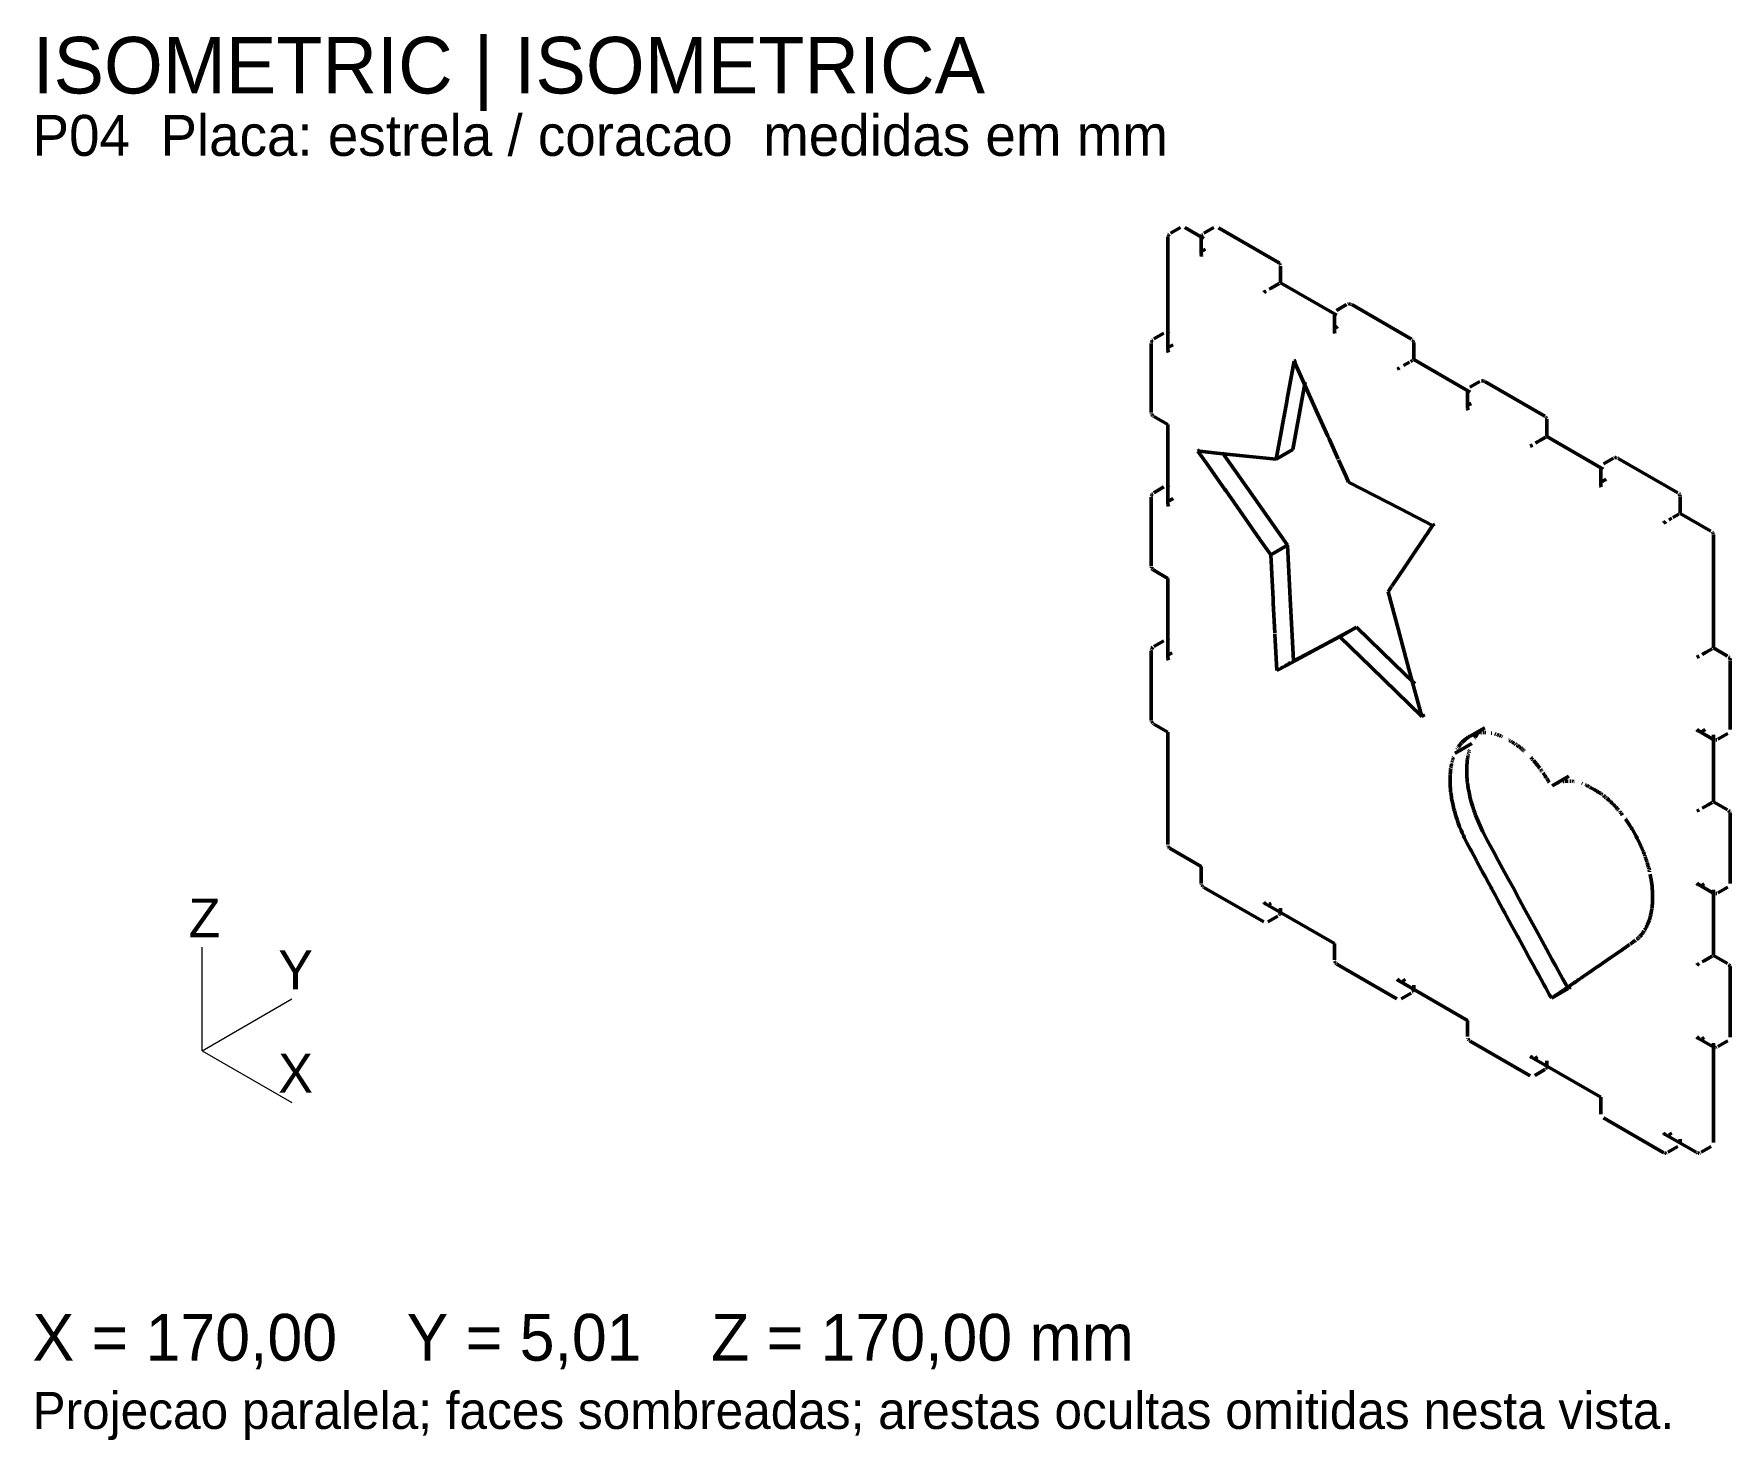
# Model space of a CAD drawing. Header units: millimetres. Extents: x 16 to 376, y 17 to 315.
import ezdxf

# ---------------------------------------------------------------- set-up
doc = ezdxf.new("R2010")
doc.units = ezdxf.units.MM
for name, color, linetype, lineweight in [('TEXT', 7, 'CONTINUOUS', 18), ('THIN', 7, 'CONTINUOUS', 18), ('VISIBLE', 7, 'CONTINUOUS', 50)]:
    doc.layers.add(name, color=color, linetype=linetype, lineweight=lineweight)

msp = doc.modelspace()

# ---------------------------------------------------------------- linework, layer by layer
at = {"layer": 'THIN'}
for q in [(51.77, 121.38), (70.81, 110.39), (70.81, 88.41)]:
    msp.add_line((51.77, 99.4), q, dxfattribs=at)
at = {"layer": 'VISIBLE'}
for p, q in [((257.38, 273.05), (259.51, 274.27)), ((260.41, 274.27), (264.47, 271.93)), ((264.46, 273.05), (266.58, 274.27)), ((267.57, 274.22), (280.3, 266.87)), ((256.84, 272.21), (256.86, 272.35)), ((256.84, 248.34), (256.84, 272.21)), ((256.89, 272.45), (256.93, 272.58)), ((256.93, 272.58), (257, 272.7)), ((257.05, 272.78), (257.14, 272.87)), ((263.91, 272.21), (263.93, 272.35)), ((263.91, 268.55), (263.91, 272.11)), ((263.96, 272.45), (264, 272.58)), ((264, 272.58), (264.07, 272.7)), ((264.12, 272.78), (264.22, 272.87)), ((263.91, 268.75), (263.91, 268.55)), ((263.91, 268.55), (263.94, 268.34)), ((263.94, 268.34), (264, 268.11)), ((264.2, 269.3), (264.84, 269.67)), ((280.3, 266.87), (280.42, 266.79)), ((280.48, 266.72), (280.58, 266.61)), ((280.58, 266.61), (280.64, 266.49)), ((280.69, 266.41), (280.72, 266.28)), ((280.76, 262.53), (280.76, 266.09)), ((277.22, 260.49), (277.38, 260.58)), ((277.38, 260.58), (277.55, 260.68)), ((277.55, 260.68), (277.72, 260.78)), ((278.34, 261.14), (278.77, 261.38)), ((278.77, 261.38), (279.62, 261.87)), ((279.62, 261.87), (280.47, 262.36)), ((280.76, 262.53), (292.7, 255.63)), ((292.2, 252.42), (292.2, 255.88)), ((292.65, 256.67), (294.77, 257.89)), ((295.05, 258.01), (295.17, 258.04)), ((295.27, 258.05), (295.41, 258.05)), ((295.41, 258.05), (295.54, 258.02)), ((295.64, 258), (295.77, 257.94)), ((295.86, 257.89), (308.58, 250.54)), ((292.2, 252.42), (292.2, 252.22)), ((292.2, 252.22), (292.23, 252.01)), ((292.49, 252.97), (292.91, 253.22)), ((253.31, 249.76), (253.32, 249.9)), ((253.31, 234.96), (253.31, 249.66)), ((253.35, 250), (253.4, 250.13)), ((253.4, 250.13), (253.47, 250.24)), ((253.52, 250.33), (253.61, 250.42)), ((253.85, 250.59), (255.97, 251.82)), ((256.88, 251.82), (257.11, 251.69)), ((257.13, 248.89), (257.98, 249.38)), ((292.23, 252.01), (292.29, 251.78)), ((308.74, 250.42), (308.83, 250.33)), ((308.88, 250.24), (308.95, 250.13)), ((308.95, 250.13), (308.99, 250)), ((309.02, 249.9), (309.04, 249.76)), ((309.04, 246.2), (309.04, 249.76)), ((256.84, 248.34), (256.84, 248.14)), ((256.84, 248.14), (256.87, 247.92)), ((256.87, 247.92), (256.93, 247.7)), ((282.17, 237.91), (283.64, 245.85)), ((283.64, 245.85), (284.08, 246.1)), ((283.64, 245.85), (288.34, 235.41)), ((306.84, 244.93), (307.48, 245.3)), ((307.48, 245.3), (308.11, 245.67)), ((308.33, 245.79), (308.75, 246.03)), ((309.04, 246.2), (320.99, 239.3)), ((285.42, 238.34), (285.99, 241.44)), ((305.5, 244.16), (305.66, 244.25)), ((305.66, 244.25), (305.83, 244.35)), ((305.83, 244.35), (306.01, 244.45)), ((320.94, 240.34), (323.06, 241.56)), ((323.33, 241.68), (323.46, 241.71)), ((323.55, 241.72), (323.69, 241.72)), ((323.69, 241.72), (323.83, 241.69)), ((323.92, 241.67), (324.05, 241.61)), ((324.14, 241.56), (336.87, 234.21)), ((282.07, 237.33), (282.17, 237.91)), ((283.34, 227.1), (285.42, 238.34)), ((320.48, 236.09), (320.48, 239.55)), ((253.34, 234.76), (253.37, 234.64)), ((253.42, 234.55), (253.49, 234.43)), ((253.49, 234.43), (253.58, 234.33)), ((253.65, 234.26), (253.76, 234.17)), ((253.85, 234.12), (256.84, 232.39)), ((281.08, 232.01), (282.07, 237.33)), ((288.34, 235.41), (290.78, 229.97)), ((320.48, 236.09), (320.48, 235.89)), ((320.48, 235.89), (320.51, 235.68)), ((320.51, 235.68), (320.57, 235.45)), ((320.77, 236.64), (321.2, 236.89)), ((256.84, 215.68), (256.84, 232.39)), ((279.8, 225.05), (280.86, 230.81)), ((280.86, 230.81), (281.08, 232.01)), ((337.02, 234.09), (337.11, 234)), ((337.16, 233.91), (337.24, 233.8)), ((337.24, 233.8), (337.28, 233.67)), ((337.31, 233.57), (337.32, 233.43)), ((337.32, 229.87), (337.32, 233.33)), ((263.2, 226.79), (263.64, 227.04)), ((279.8, 225.05), (283.34, 227.1)), ((290.78, 229.97), (291.05, 229.38)), ((291.05, 229.38), (293.01, 225.03)), ((333.78, 227.83), (333.95, 227.92)), ((333.95, 227.92), (334.12, 228.02)), ((334.12, 228.02), (334.29, 228.12)), ((334.91, 228.48), (335.34, 228.72)), ((335.34, 228.72), (335.97, 229.09)), ((335.97, 229.09), (336.82, 229.58)), ((336.82, 229.58), (337.03, 229.7)), ((337.32, 229.87), (349.27, 222.97)), ((263.2, 226.79), (265, 224.22)), ((263.2, 226.79), (264.16, 226.69)), ((264.16, 226.69), (267.22, 226.37)), ((265, 224.22), (268.95, 218.6)), ((267.22, 226.37), (273.46, 225.71)), ((268.44, 226.41), (273.85, 218.71)), ((273.46, 225.71), (279.8, 225.05)), ((293.07, 224.91), (294.68, 221.35)), ((349.31, 224.06), (351.43, 225.28)), ((351.61, 225.35), (351.74, 225.38)), ((351.84, 225.39), (351.97, 225.39)), ((351.97, 225.39), (352.11, 225.36)), ((352.21, 225.34), (352.34, 225.28)), ((352.43, 225.23), (365.15, 217.88)), ((294.68, 221.35), (295.21, 220.17)), ((295.21, 220.17), (306.23, 214.5)), ((348.77, 219.56), (348.77, 223.12)), ((348.77, 219.76), (348.77, 219.56)), ((349.06, 220.31), (349.9, 220.8)), ((253.31, 217.1), (253.32, 217.24)), ((253.31, 202.3), (253.31, 217)), ((253.35, 217.34), (253.4, 217.47)), ((253.4, 217.47), (253.47, 217.58)), ((253.52, 217.67), (253.61, 217.76)), ((253.85, 217.93), (255.97, 219.16)), ((256.88, 219.16), (257.11, 219.03)), ((257.13, 216.23), (257.98, 216.72)), ((268.95, 218.6), (269.11, 218.37)), ((269.11, 218.37), (276.37, 208.01)), ((273.85, 218.71), (282.21, 206.79)), ((348.77, 219.56), (348.8, 219.35)), ((348.8, 219.35), (348.86, 219.12)), ((365.31, 217.76), (365.4, 217.67)), ((365.45, 217.58), (365.52, 217.47)), ((365.52, 217.47), (365.56, 217.34)), ((365.59, 217.24), (365.61, 217.1)), ((365.61, 213.54), (365.61, 217)), ((256.84, 215.68), (256.84, 215.48)), ((256.84, 215.48), (256.87, 215.26)), ((256.87, 215.26), (256.93, 215.04)), ((306.23, 214.5), (313.04, 210.99)), ((363.2, 212.15), (363.83, 212.52)), ((364.05, 212.64), (365.32, 213.37)), ((365.61, 213.54), (372.14, 209.77)), ((311.46, 208.62), (311.86, 209.21)), ((311.86, 209.21), (313.04, 210.99)), ((313.04, 210.99), (313.49, 211.24)), ((362.07, 211.5), (362.23, 211.59)), ((362.23, 211.59), (362.4, 211.69)), ((362.4, 211.69), (362.58, 211.79)), ((372.38, 209.59), (372.47, 209.5)), ((372.52, 209.42), (372.59, 209.3)), ((372.59, 209.3), (372.63, 209.17)), ((372.66, 209.07), (372.68, 208.93)), ((372.68, 184.96), (372.68, 208.93)), ((276.37, 208.01), (278.67, 204.75)), ((278.67, 204.75), (282.21, 206.79)), ((282.21, 206.79), (282.81, 195.49)), ((308.89, 204.78), (311.1, 208.08)), ((311.1, 208.08), (311.46, 208.62)), ((253.34, 202.1), (253.37, 201.98)), ((253.42, 201.89), (253.49, 201.77)), ((253.49, 201.77), (253.58, 201.67)), ((278.67, 204.75), (278.96, 199.26)), ((304.4, 198.07), (307.2, 202.25)), ((307.2, 202.25), (308.89, 204.78)), ((253.65, 201.6), (253.76, 201.51)), ((253.85, 201.46), (256.84, 199.73)), ((256.84, 183.02), (256.84, 199.73)), ((278.96, 199.26), (279.16, 195.35)), ((279.16, 195.35), (279.2, 194.57)), ((279.2, 194.57), (279.55, 188.07)), ((282.81, 195.49), (283.51, 182.19)), ((303.58, 196.85), (304.35, 197.99)), ((303.58, 196.85), (305.72, 188.99)), ((279.57, 187.89), (279.98, 180.15)), ((288.32, 184.62), (293.36, 187.32)), ((289.67, 185.49), (296.91, 189.36)), ((293.36, 187.32), (296.91, 189.36)), ((293.36, 187.32), (300.01, 180.85)), ((296.91, 189.36), (304.9, 181.58)), ((305.72, 188.99), (308.03, 180.48)), ((253.31, 184.44), (253.32, 184.58)), ((253.31, 169.64), (253.31, 184.34)), ((253.35, 184.68), (253.4, 184.81)), ((253.4, 184.81), (253.47, 184.92)), ((253.52, 185.01), (253.61, 185.1)), ((253.85, 185.27), (255.97, 186.5)), ((256.88, 186.5), (257.11, 186.37)), ((257.13, 183.57), (257.77, 183.94)), ((283.51, 182.19), (289.67, 185.49)), ((285.08, 182.88), (288.32, 184.62)), ((370.27, 183.57), (371.12, 184.06)), ((371.12, 184.06), (372.39, 184.8)), ((372.68, 184.96), (375.67, 183.23)), ((256.84, 183.02), (256.84, 182.82)), ((256.84, 182.82), (256.87, 182.6)), ((256.87, 182.6), (256.93, 182.38)), ((279.98, 180.15), (282.28, 181.38)), ((279.98, 180.15), (280.42, 180.4)), ((280.86, 180.66), (281.3, 180.91)), ((281.74, 181.17), (282.19, 181.42)), ((282.28, 181.38), (282.72, 181.62)), ((282.41, 181.55), (282.85, 181.81)), ((282.78, 181.65), (285.08, 182.88)), ((300.01, 180.85), (310.77, 170.38)), ((304.9, 181.58), (308.9, 177.69)), ((308.03, 180.48), (310.77, 170.38)), ((369.14, 182.92), (369.3, 183.01)), ((369.3, 183.01), (369.47, 183.11)), ((369.47, 183.11), (369.65, 183.21)), ((375.91, 183.06), (376, 182.97)), ((376.05, 182.88), (376.13, 182.77)), ((376.13, 182.77), (376.17, 182.63)), ((376.2, 182.54), (376.21, 182.4)), ((376.21, 167.6), (376.21, 182.3)), ((308.9, 177.69), (309.28, 177.32)), ((253.34, 169.44), (253.37, 169.32)), ((310.77, 170.38), (311.43, 170.76)), ((253.42, 169.23), (253.49, 169.11)), ((253.49, 169.11), (253.58, 169.01)), ((253.65, 168.94), (253.76, 168.85)), ((253.85, 168.8), (256.84, 167.07)), ((256.84, 143.2), (256.84, 167.07)), ((320.06, 165.59), (320.25, 165.73)), ((320.25, 165.73), (320.47, 165.88)), ((320.49, 165.89), (320.61, 165.98)), ((320.61, 165.98), (320.86, 166.12)), ((320.86, 166.12), (320.98, 166.2)), ((320.98, 166.2), (324.08, 167.99)), ((321.08, 166.24), (321.23, 166.32)), ((321.23, 166.32), (321.36, 166.39)), ((321.36, 166.39), (321.49, 166.44)), ((321.49, 166.44), (321.73, 166.54)), ((321.95, 165.77), (322.01, 165.88)), ((322.06, 165.96), (322.15, 166.1)), ((322.15, 166.1), (322.28, 166.29)), ((322.28, 166.29), (322.42, 166.47)), ((322.42, 166.47), (322.53, 166.61)), ((322.53, 166.61), (322.69, 166.79)), ((322.69, 166.79), (322.81, 166.92)), ((322.81, 166.92), (322.98, 167.09)), ((322.98, 167.09), (323.12, 167.22)), ((323.12, 167.22), (323.3, 167.39)), ((323.3, 167.39), (323.45, 167.51)), ((323.32, 166.94), (323.45, 166.95)), ((323.45, 167.51), (323.6, 167.63)), ((323.6, 167.63), (323.79, 167.78)), ((323.72, 166.97), (323.87, 166.97)), ((323.79, 167.78), (324, 167.92)), ((323.95, 166.97), (324.1, 166.97)), ((324, 167.92), (324.16, 168.02)), ((324.18, 166.97), (324.33, 166.97)), ((325.47, 166.87), (325.6, 166.84)), ((326.29, 166.68), (326.46, 166.64)), ((326.68, 166.57), (326.83, 166.52)), ((326.88, 166.51), (327.08, 166.44)), ((327.28, 166.36), (327.46, 166.29)), ((327.46, 166.29), (327.64, 166.22)), ((327.73, 166.18), (327.9, 166.1)), ((369.14, 167.66), (369.3, 167.5)), ((369.3, 167.5), (369.47, 167.37)), ((369.47, 167.37), (369.65, 167.26)), ((369.65, 167.26), (372.64, 165.54)), ((370.27, 167.24), (370.91, 167.61)), ((372.68, 152.3), (372.68, 166.53)), ((373.64, 165.59), (375.76, 166.81)), ((317.79, 162.57), (321.34, 164.62)), ((317.82, 162.59), (321.37, 164.63)), ((318.2, 163.37), (318.26, 163.48)), ((318.4, 163.72), (318.47, 163.84)), ((318.52, 163.92), (318.59, 164.03)), ((318.65, 164.12), (318.73, 164.24)), ((318.73, 164.24), (318.88, 164.43)), ((318.9, 164.45), (318.98, 164.56)), ((318.98, 164.56), (319.17, 164.77)), ((319.26, 164.88), (319.47, 165.07)), ((319.47, 165.07), (319.57, 165.18)), ((319.58, 165.18), (319.79, 165.37)), ((319.79, 165.37), (319.9, 165.47)), ((319.9, 165.47), (320.02, 165.56)), ((320.57, 162.11), (320.61, 162.26)), ((320.63, 162.38), (320.66, 162.52)), ((320.71, 162.73), (320.74, 162.86)), ((320.74, 162.86), (320.78, 162.99)), ((320.83, 163.18), (320.86, 163.3)), ((329.23, 165.4), (329.33, 165.34)), ((329.39, 165.3), (329.51, 165.23)), ((329.63, 165.15), (329.76, 165.08)), ((329.76, 165.08), (329.88, 165)), ((329.95, 164.96), (330.06, 164.89)), ((330.06, 164.89), (330.27, 164.76)), ((330.27, 164.76), (330.47, 164.64)), ((330.57, 164.57), (330.74, 164.45)), ((330.83, 164.39), (330.99, 164.28)), ((331.08, 164.22), (331.23, 164.12)), ((331.31, 164.06), (331.45, 163.95)), ((331.53, 163.89), (331.68, 163.77)), ((331.75, 163.71), (331.9, 163.59)), ((331.98, 163.52), (332.13, 163.39)), ((332.21, 163.32), (332.38, 163.17)), ((332.46, 163.09), (332.56, 163.01)), ((372.64, 165.54), (372.77, 165.48)), ((372.87, 165.46), (373.01, 165.43)), ((373.01, 165.43), (373.14, 165.43)), ((373.24, 165.43), (373.37, 165.47)), ((316.81, 158.13), (316.83, 158.48)), ((316.83, 158.48), (316.84, 158.67)), ((316.84, 158.67), (316.86, 158.97)), ((316.86, 158.97), (316.88, 159.13)), ((316.88, 159.13), (316.91, 159.36)), ((316.92, 159.48), (316.96, 159.68)), ((316.98, 159.78), (317.01, 159.97)), ((317.03, 160.06), (317.07, 160.24)), ((317.09, 160.33), (317.12, 160.49)), ((317.16, 160.66), (317.2, 160.82)), ((317.2, 160.82), (317.24, 160.96)), ((317.28, 161.11), (317.32, 161.25)), ((317.34, 161.32), (317.38, 161.45)), ((317.38, 161.45), (317.42, 161.58)), ((317.44, 161.65), (317.49, 161.77)), ((320.33, 159.59), (320.35, 159.92)), ((320.33, 159.32), (320.33, 159.59)), ((320.33, 158.97), (320.33, 159.32)), ((320.33, 158.97), (320.33, 158.7)), ((320.33, 158.7), (320.33, 158.34)), ((320.35, 160.18), (320.37, 160.48)), ((320.35, 159.92), (320.35, 160.18)), ((320.37, 160.48), (320.38, 160.71)), ((320.38, 160.71), (320.4, 160.98)), ((320.4, 160.98), (320.42, 161.17)), ((320.42, 161.17), (320.45, 161.38)), ((320.45, 161.38), (320.47, 161.53)), ((320.47, 161.53), (320.5, 161.7)), ((320.5, 161.7), (320.52, 161.83)), ((320.52, 161.83), (320.55, 161.99)), ((333.94, 161.66), (334.03, 161.56)), ((334.05, 161.54), (334.15, 161.43)), ((334.22, 161.35), (334.36, 161.18)), ((334.44, 161.09), (334.53, 160.99)), ((334.53, 160.99), (334.69, 160.8)), ((334.69, 160.8), (334.86, 160.59)), ((334.86, 160.59), (334.95, 160.49)), ((334.95, 160.49), (335.04, 160.37)), ((335.04, 160.37), (335.22, 160.16)), ((335.22, 160.16), (335.38, 159.96)), ((335.38, 159.96), (335.47, 159.85)), ((335.47, 159.85), (335.55, 159.75)), ((335.55, 159.75), (335.7, 159.56)), ((335.7, 159.56), (335.82, 159.39)), ((335.95, 159.22), (336.06, 159.07)), ((336.06, 159.07), (336.18, 158.9)), ((336.25, 158.81), (336.33, 158.69)), ((316.78, 156.92), (316.79, 157.33)), ((316.78, 156.92), (316.78, 156.71)), ((316.78, 156.71), (316.78, 156.3)), ((316.78, 156.3), (316.79, 156.09)), ((316.79, 157.54), (316.8, 157.93)), ((316.79, 157.33), (316.79, 157.54)), ((316.79, 156.09), (316.8, 155.69)), ((316.8, 157.93), (316.81, 158.08)), ((316.8, 155.69), (316.8, 155.49)), ((316.8, 155.49), (316.82, 155.13)), ((316.82, 155.13), (316.84, 154.8)), ((320.33, 158.34), (320.33, 158.08)), ((320.33, 158.08), (320.34, 157.73)), ((320.34, 157.73), (320.35, 157.49)), ((320.35, 157.49), (320.36, 157.17)), ((320.36, 157.17), (320.38, 156.89)), ((320.38, 156.89), (320.39, 156.68)), ((320.39, 156.68), (320.42, 156.45)), ((320.42, 156.45), (320.44, 156.27)), ((320.44, 156.27), (320.52, 155.76)), ((320.52, 155.76), (320.63, 155.09)), ((320.63, 155.09), (320.72, 154.59)), ((336.51, 158.43), (336.64, 158.24)), ((336.64, 158.24), (336.77, 158.04)), ((336.77, 158.04), (336.84, 157.93)), ((336.84, 157.93), (336.91, 157.82)), ((336.91, 157.82), (337.04, 157.62)), ((337.04, 157.62), (337.18, 157.41)), ((337.18, 157.41), (337.25, 157.3)), ((337.28, 157.25), (337.37, 157.09)), ((337.37, 157.09), (337.44, 156.98)), ((337.44, 156.98), (337.56, 156.78)), ((337.56, 156.78), (337.63, 156.68)), ((337.69, 156.57), (337.8, 156.38)), ((338.43, 155.67), (341.97, 157.71)), ((338.67, 155.81), (341.76, 157.6)), ((338.67, 155.81), (338.78, 155.88)), ((338.86, 155.92), (338.97, 155.98)), ((339.04, 156.01), (339.18, 156.08)), ((339.33, 156.14), (339.48, 156.21)), ((339.56, 156.24), (339.7, 156.3)), ((339.7, 156.3), (339.83, 156.35)), ((340.64, 156.55), (340.77, 156.58)), ((340.86, 156.59), (341, 156.61)), ((341.17, 156.63), (341.34, 156.64)), ((341.44, 156.65), (341.63, 156.66)), ((341.63, 156.66), (341.82, 156.66)), ((342.22, 156.66), (342.4, 156.66)), ((342.59, 156.65), (342.77, 156.63)), ((342.77, 156.63), (342.92, 156.61)), ((343.01, 156.6), (343.14, 156.58)), ((344.73, 156.2), (344.85, 156.17)), ((345.46, 155.92), (345.58, 155.86)), ((345.64, 155.83), (345.78, 155.76)), ((345.86, 155.72), (346.03, 155.62)), ((346.11, 155.58), (346.31, 155.46)), ((346.42, 155.41), (346.65, 155.27)), ((346.65, 155.27), (346.78, 155.2)), ((346.78, 155.2), (346.92, 155.12)), ((346.92, 155.12), (347.2, 154.96)), ((347.2, 154.96), (347.37, 154.86)), ((316.84, 154.8), (316.85, 154.63)), ((316.85, 154.63), (316.88, 154.37)), ((316.88, 154.37), (316.89, 154.23)), ((316.89, 154.23), (316.96, 153.82)), ((316.96, 153.82), (317.05, 153.26)), ((317.05, 153.26), (317.08, 153.04)), ((317.08, 153.04), (317.16, 152.64)), ((317.16, 152.64), (317.31, 151.88)), ((317.31, 151.88), (317.4, 151.48)), ((317.4, 151.48), (317.57, 150.74)), ((320.72, 154.59), (320.85, 153.92)), ((320.85, 153.92), (320.97, 153.43)), ((320.97, 153.43), (321.12, 152.78)), ((321.12, 152.78), (321.25, 152.3)), ((321.25, 152.3), (321.43, 151.65)), ((321.43, 151.65), (321.58, 151.17)), ((347.37, 154.86), (347.71, 154.66)), ((347.71, 154.66), (347.99, 154.5)), ((347.99, 154.5), (348.13, 154.41)), ((348.13, 154.41), (348.36, 154.28)), ((348.36, 154.28), (348.48, 154.2)), ((348.48, 154.2), (348.68, 154.08)), ((348.78, 154.01), (348.95, 153.9)), ((349.04, 153.84), (349.2, 153.73)), ((349.36, 153.61), (349.51, 153.49)), ((349.51, 153.49), (349.66, 153.36)), ((349.75, 153.29), (349.92, 153.13)), ((350.01, 153.05), (350.12, 152.96)), ((350.12, 152.96), (350.32, 152.78)), ((350.32, 152.78), (350.5, 152.61)), ((350.5, 152.61), (350.59, 152.53)), ((350.59, 152.53), (350.77, 152.36)), ((350.77, 152.36), (350.86, 152.27)), ((350.86, 152.27), (350.96, 152.18)), ((350.96, 152.18), (351.13, 152)), ((351.13, 152), (351.31, 151.83)), ((351.31, 151.83), (351.4, 151.73)), ((351.4, 151.73), (351.58, 151.56)), ((351.58, 151.56), (351.67, 151.46)), ((351.67, 151.46), (351.76, 151.37)), ((351.76, 151.37), (351.93, 151.19)), ((370.27, 150.91), (371.54, 151.65)), ((371.54, 151.65), (372.39, 152.14)), ((372.68, 152.3), (375.67, 150.57)), ((317.57, 150.74), (317.68, 150.35)), ((317.68, 150.35), (317.88, 149.61)), ((317.88, 149.61), (318.01, 149.22)), ((318.01, 149.22), (318.24, 148.49)), ((318.24, 148.49), (318.5, 147.76)), ((318.5, 147.76), (318.64, 147.37)), ((321.58, 151.17), (321.78, 150.53)), ((321.78, 150.53), (322.01, 149.9)), ((322.01, 149.9), (322.18, 149.41)), ((322.18, 149.41), (322.37, 148.93)), ((322.37, 148.93), (322.62, 148.29)), ((322.62, 148.29), (322.84, 147.81)), ((322.84, 147.81), (323.12, 147.16)), ((351.93, 151.19), (352.01, 151.09)), ((352.01, 151.09), (352.17, 150.92)), ((352.17, 150.92), (352.33, 150.74)), ((352.41, 150.65), (352.55, 150.49)), ((352.7, 150.31), (352.83, 150.15)), ((352.9, 150.07), (353.02, 149.92)), ((353.07, 149.85), (353.18, 149.72)), ((353.18, 149.72), (353.27, 149.6)), ((353.32, 149.54), (353.4, 149.43)), ((353.99, 148.65), (354.06, 148.55)), ((354.1, 148.49), (354.38, 148.1)), ((354.38, 148.1), (354.53, 147.88)), ((354.53, 147.88), (354.68, 147.65)), ((369.14, 150.26), (369.3, 150.35)), ((369.3, 150.35), (369.47, 150.45)), ((369.47, 150.45), (369.65, 150.55)), ((375.91, 150.4), (376, 150.31)), ((376.05, 150.22), (376.13, 150.11)), ((376.13, 150.11), (376.17, 149.97)), ((376.2, 149.88), (376.21, 149.74)), ((376.21, 134.94), (376.21, 149.64)), ((318.64, 147.37), (318.79, 146.98)), ((318.79, 146.98), (319.08, 146.25)), ((319.08, 146.25), (319.25, 145.86)), ((319.25, 145.86), (319.34, 145.67)), ((319.34, 145.67), (319.58, 145.12)), ((319.58, 145.12), (319.77, 144.72)), ((319.77, 144.72), (320.13, 143.97)), ((323.12, 147.16), (323.36, 146.67)), ((323.36, 146.67), (323.67, 146.02)), ((323.67, 146.02), (323.93, 145.52)), ((323.93, 145.52), (324.27, 144.85)), ((324.27, 144.85), (324.73, 144)), ((354.68, 147.65), (354.96, 147.22)), ((354.96, 147.22), (355.24, 146.75)), ((355.24, 146.75), (355.39, 146.5)), ((355.39, 146.5), (355.54, 146.24)), ((355.54, 146.24), (355.82, 145.75)), ((355.82, 145.75), (355.97, 145.49)), ((355.97, 145.49), (356.24, 144.98)), ((356.24, 144.98), (356.5, 144.47)), ((356.5, 144.47), (356.64, 144.2)), ((356.64, 144.2), (356.9, 143.68)), ((256.88, 142.91), (256.91, 142.78)), ((256.95, 142.7), (257.02, 142.58)), ((257.02, 142.58), (257.11, 142.47)), ((257.18, 142.4), (257.3, 142.32)), ((257.3, 142.32), (263.91, 138.5)), ((320.13, 143.97), (320.19, 143.84)), ((320.19, 143.84), (320.33, 143.57)), ((320.33, 143.57), (320.73, 142.81)), ((320.73, 142.81), (321.1, 142.12)), ((321.1, 142.12), (321.22, 141.9)), ((321.22, 141.9), (321.79, 140.83)), ((321.79, 140.83), (322.36, 139.78)), ((324.73, 144), (325.34, 142.87)), ((325.34, 142.87), (326.06, 141.55)), ((326.06, 141.55), (327, 139.8)), ((356.9, 143.68), (357.03, 143.41)), ((357.03, 143.41), (357.15, 143.14)), ((357.15, 143.14), (357.38, 142.64)), ((357.38, 142.64), (357.49, 142.38)), ((357.49, 142.38), (357.7, 141.9)), ((357.71, 141.89), (357.8, 141.64)), ((357.8, 141.64), (357.99, 141.17)), ((357.99, 141.17), (358.08, 140.92)), ((358.08, 140.92), (358.13, 140.79)), ((358.18, 140.65), (358.27, 140.38)), ((263.91, 134.94), (263.91, 138.5)), ((322.37, 139.76), (323.46, 137.75)), ((323.46, 137.75), (323.6, 137.49)), ((323.6, 137.49), (324.18, 136.42)), ((327, 139.8), (327.91, 138.13)), ((327.91, 138.13), (329.1, 135.93)), ((358.27, 140.38), (358.31, 140.24)), ((358.31, 140.24), (358.41, 139.97)), ((358.41, 139.97), (358.45, 139.82)), ((358.45, 139.82), (358.54, 139.54)), ((358.54, 139.54), (358.58, 139.42)), ((358.59, 139.4), (358.67, 139.12)), ((358.67, 139.12), (358.75, 138.86)), ((358.75, 138.86), (358.79, 138.71)), ((358.79, 138.71), (358.83, 138.58)), ((358.83, 138.58), (358.9, 138.33)), ((358.9, 138.33), (358.94, 138.21)), ((358.94, 138.21), (359, 137.98)), ((359.03, 137.87), (359.08, 137.66)), ((359.1, 137.57), (359.13, 137.4)), ((359.24, 136.9), (359.35, 136.35)), ((263.95, 134.74), (263.98, 134.62)), ((264.03, 134.53), (264.09, 134.41)), ((264.09, 134.41), (264.18, 134.31)), ((264.25, 134.24), (264.37, 134.15)), ((264.46, 134.1), (277.18, 126.75)), ((324.18, 136.42), (324.92, 135.07)), ((324.92, 135.07), (325.47, 134.05)), ((325.47, 134.05), (325.56, 133.89)), ((325.56, 133.89), (326.37, 132.38)), ((329.1, 135.93), (330.12, 134.06)), ((330.12, 134.06), (331.46, 131.59)), ((359.35, 136.35), (359.41, 136.06)), ((359.41, 136.06), (359.46, 135.76)), ((359.46, 135.76), (359.55, 135.19)), ((359.55, 135.19), (359.59, 134.88)), ((359.59, 134.88), (359.66, 134.29)), ((359.66, 134.29), (359.7, 133.7)), ((359.7, 133.7), (359.73, 133.39)), ((359.73, 133.39), (359.75, 132.8)), ((369.14, 135), (369.3, 134.84)), ((369.3, 134.84), (369.47, 134.71)), ((369.47, 134.71), (369.65, 134.6)), ((369.65, 134.6), (372.64, 132.88)), ((370.27, 134.58), (370.69, 134.83)), ((372.68, 119.64), (372.68, 133.6)), ((373.64, 132.93), (375.76, 134.15)), ((277.22, 130.92), (277.38, 130.76)), ((277.38, 130.76), (277.55, 130.62)), ((277.55, 130.62), (277.72, 130.52)), ((277.55, 130.62), (292.2, 122.17)), ((278.34, 130.5), (278.77, 130.74)), ((280.76, 128.92), (280.76, 129.68)), ((326.37, 132.38), (326.92, 131.37)), ((326.92, 131.37), (327.92, 129.54)), ((331.46, 131.59), (332.52, 129.64)), ((359.6, 129.6), (359.64, 129.88)), ((359.64, 129.88), (359.67, 130.17)), ((359.67, 130.17), (359.72, 130.72)), ((359.72, 130.72), (359.74, 131.29)), ((359.74, 131.29), (359.76, 131.59)), ((359.75, 132.8), (359.76, 132.48)), ((359.76, 131.9), (359.76, 132.48)), ((359.76, 131.59), (359.76, 131.9)), ((372.64, 132.88), (372.77, 132.82)), ((372.87, 132.8), (373.01, 132.77)), ((373.01, 132.77), (373.14, 132.77)), ((373.24, 132.77), (373.37, 132.81)), ((278.09, 126.75), (280.21, 127.98)), ((280.45, 128.15), (280.54, 128.25)), ((280.6, 128.33), (280.67, 128.45)), ((280.67, 128.45), (280.71, 128.58)), ((280.74, 128.67), (280.76, 128.81)), ((327.92, 129.54), (328.36, 128.72)), ((328.36, 128.72), (328.77, 127.98)), ((328.77, 127.98), (329.76, 126.15)), ((329.76, 126.15), (330.37, 125.02)), ((332.52, 129.64), (333.92, 127.07)), ((333.92, 127.07), (334.94, 125.18)), ((358.55, 125.9), (358.7, 126.21)), ((358.7, 126.21), (358.83, 126.53)), ((358.83, 126.53), (358.89, 126.7)), ((358.89, 126.7), (359.01, 127.04)), ((359.01, 127.04), (359.07, 127.22)), ((359.07, 127.22), (359.18, 127.58)), ((359.18, 127.58), (359.24, 127.76)), ((359.24, 127.76), (359.33, 128.14)), ((359.33, 128.14), (359.38, 128.34)), ((359.38, 128.34), (359.48, 128.83)), ((359.48, 128.83), (359.53, 129.08)), ((359.53, 129.08), (359.6, 129.55)), ((330.37, 125.02), (331.08, 123.72)), ((331.08, 123.72), (331.2, 123.5)), ((331.2, 123.5), (332.29, 121.5)), ((334.94, 125.18), (336.3, 122.68)), ((336.3, 122.68), (337.23, 120.98)), ((355.55, 122.43), (355.73, 122.56)), ((355.73, 122.56), (355.88, 122.67)), ((355.88, 122.67), (356, 122.76)), ((356, 122.76), (356.14, 122.86)), ((356.35, 123.02), (356.46, 123.11)), ((356.46, 123.11), (356.62, 123.24)), ((356.7, 123.31), (356.83, 123.43)), ((356.89, 123.49), (356.99, 123.59)), ((357.04, 123.64), (357.16, 123.78)), ((357.16, 123.78), (357.26, 123.9)), ((357.26, 123.9), (357.38, 124.03)), ((357.38, 124.03), (357.49, 124.17)), ((357.49, 124.17), (357.56, 124.27)), ((357.56, 124.27), (357.69, 124.44)), ((357.69, 124.44), (357.78, 124.56)), ((357.78, 124.56), (357.88, 124.71)), ((357.89, 124.74), (357.98, 124.86)), ((358.06, 124.99), (358.15, 125.14)), ((358.15, 125.14), (358.24, 125.29)), ((358.24, 125.29), (358.4, 125.58)), ((358.4, 125.58), (358.48, 125.74)), ((358.48, 125.74), (358.55, 125.9)), ((292.2, 118.71), (292.2, 122.17)), ((332.29, 121.5), (332.62, 120.89)), ((332.62, 120.89), (332.76, 120.63)), ((332.76, 120.63), (333.5, 119.27)), ((333.5, 119.27), (333.58, 119.14)), ((333.58, 119.14), (334.38, 117.66)), ((337.23, 120.98), (338.45, 118.73)), ((349.25, 118.05), (350.87, 119.17)), ((350.87, 119.17), (351.52, 119.61)), ((351.52, 119.61), (351.74, 119.76)), ((351.74, 119.76), (351.94, 119.91)), ((351.94, 119.91), (352.43, 120.24)), ((352.46, 120.26), (352.85, 120.53)), ((352.88, 120.55), (353.42, 120.93)), ((353.46, 120.95), (353.79, 121.18)), ((353.79, 121.18), (354.09, 121.39)), ((354.09, 121.39), (354.3, 121.54)), ((354.3, 121.54), (354.57, 121.73)), ((354.57, 121.73), (354.89, 121.95)), ((354.99, 122.02), (355.21, 122.18)), ((355.21, 122.18), (355.55, 122.43)), ((370.69, 118.5), (371.54, 118.99)), ((371.54, 118.99), (372.39, 119.48)), ((372.68, 119.64), (375.67, 117.91)), ((292.23, 118.41), (292.27, 118.29)), ((292.31, 118.2), (292.38, 118.08)), ((292.38, 118.08), (292.47, 117.98)), ((292.54, 117.91), (292.65, 117.82)), ((292.74, 117.77), (305.47, 110.42)), ((334.38, 117.66), (334.91, 116.69)), ((334.91, 116.69), (335.03, 116.47)), ((335.03, 116.47), (335.52, 115.58)), ((335.52, 115.57), (336.66, 113.49)), ((338.45, 118.73), (339.21, 117.35)), ((339.21, 117.35), (340.2, 115.53)), ((340.2, 115.53), (340.71, 114.61)), ((345, 115.13), (346.31, 116.03)), ((346.31, 116.03), (347, 116.5)), ((347, 116.5), (347.79, 117.04)), ((347.79, 117.04), (348.47, 117.51)), ((348.47, 117.51), (349.25, 118.05)), ((369.14, 117.6), (369.3, 117.69)), ((369.3, 117.69), (369.47, 117.79)), ((369.47, 117.79), (369.65, 117.89)), ((370.27, 118.25), (370.69, 118.5)), ((375.91, 117.74), (376, 117.65)), ((376.05, 117.56), (376.13, 117.45)), ((376.13, 117.45), (376.17, 117.31)), ((376.2, 117.22), (376.21, 117.08)), ((376.21, 102.28), (376.21, 116.98)), ((305.5, 114.59), (305.66, 114.43)), ((305.66, 114.43), (305.83, 114.29)), ((305.83, 114.29), (320.48, 105.84)), ((305.83, 114.29), (306.01, 114.19)), ((306.63, 114.17), (307.27, 114.54)), ((308.74, 111.82), (308.83, 111.92)), ((308.88, 112), (308.95, 112.12)), ((308.95, 112.12), (308.99, 112.25)), ((309.02, 112.34), (309.04, 112.49)), ((309.04, 112.59), (309.04, 113.35)), ((336.66, 113.49), (337.06, 112.74)), ((337.06, 112.74), (337.83, 111.34)), ((338.27, 110.56), (341.81, 112.6)), ((339.56, 111.41), (340.19, 111.84)), ((340.19, 111.84), (340.52, 112.06)), ((340.52, 112.06), (340.9, 112.32)), ((340.71, 114.61), (341.38, 113.39)), ((340.99, 112.38), (341.34, 112.62)), ((341.34, 112.62), (341.45, 112.7)), ((341.38, 113.39), (341.63, 112.94)), ((341.45, 112.7), (341.76, 112.91)), ((341.63, 112.94), (341.81, 112.6)), ((341.76, 112.91), (342.01, 113.08)), ((341.97, 112.7), (342.21, 112.86)), ((342.01, 113.08), (342.49, 113.41)), ((342.21, 112.86), (342.4, 112.98)), ((342.49, 113.41), (342.74, 113.58)), ((342.74, 113.58), (342.92, 113.7)), ((342.92, 113.7), (343.12, 113.84)), ((343.12, 113.84), (343.25, 113.93)), ((343.25, 113.93), (343.43, 114.05)), ((343.43, 114.05), (343.78, 114.29)), ((343.78, 114.29), (344.09, 114.51)), ((344.09, 114.51), (344.38, 114.7)), ((344.4, 114.71), (344.65, 114.88)), ((344.65, 114.88), (345, 115.13)), ((306.38, 110.42), (308.5, 111.65)), ((337.83, 111.34), (338.12, 110.83)), ((338.12, 110.83), (338.27, 110.56)), ((338.43, 110.65), (338.71, 110.84)), ((338.71, 110.84), (338.86, 110.93)), ((338.86, 110.93), (339.31, 111.24)), ((339.31, 111.24), (339.56, 111.41)), ((320.48, 102.38), (320.48, 105.84)), ((320.51, 102.08), (320.55, 101.96)), ((320.59, 101.87), (320.66, 101.75)), ((320.66, 101.75), (320.75, 101.65)), ((320.82, 101.58), (320.94, 101.49)), ((321.02, 101.44), (333.75, 94.09)), ((369.14, 102.34), (369.3, 102.18)), ((369.3, 102.18), (369.47, 102.05)), ((369.47, 102.05), (369.65, 101.94)), ((369.65, 101.94), (372.64, 100.22)), ((370.27, 101.92), (370.69, 102.17)), ((372.68, 79.93), (372.68, 100.97)), ((373.64, 100.27), (375.76, 101.49)), ((333.78, 98.26), (333.95, 98.1)), ((333.95, 98.1), (334.12, 97.96)), ((334.12, 97.96), (348.77, 89.51)), ((334.12, 97.96), (334.29, 97.86)), ((334.91, 97.84), (335.34, 98.08)), ((372.64, 100.22), (372.77, 100.16)), ((372.87, 100.14), (373.01, 100.11)), ((373.01, 100.11), (373.14, 100.11)), ((373.24, 100.11), (373.37, 100.15)), ((334.75, 94.14), (336.87, 95.37)), ((337.02, 95.49), (337.11, 95.59)), ((337.16, 95.67), (337.24, 95.79)), ((337.24, 95.79), (337.28, 95.92)), ((337.31, 96.01), (337.32, 96.16)), ((337.32, 96.16), (337.32, 97.22)), ((348.77, 85.95), (348.77, 89.51)), ((349.31, 85.11), (362.04, 77.76)), ((362.07, 81.93), (362.23, 81.77)), ((362.23, 81.77), (362.4, 81.63)), ((362.4, 81.63), (362.58, 81.53)), ((362.4, 81.63), (369.02, 77.81)), ((363.2, 81.51), (363.83, 81.88)), ((365.61, 79.83), (365.61, 80.62)), ((362.04, 77.76), (362.17, 77.71)), ((362.27, 77.68), (362.4, 77.65)), ((362.4, 77.65), (362.54, 77.66)), ((362.63, 77.66), (362.76, 77.69)), ((363.03, 77.81), (365.15, 79.04)), ((369.11, 77.76), (369.24, 77.71)), ((369.34, 77.68), (369.47, 77.65)), ((369.47, 77.65), (369.61, 77.66)), ((369.71, 77.66), (369.83, 77.69)), ((370.1, 77.81), (372.22, 79.04))]:
    msp.add_line(p, q, dxfattribs=at)

# ---------------------------------------------------------------- texts
at = {"layer": 'TEXT'}
for s, height, p in [('ISOMETRIC | ISOMETRICA', 12.0106, (15.74, 302.75)), ('P04  Placa: estrela / coracao  medidas em mm', 8.6973, (15.74, 289.5)), ('Z', 8.28, (48.87, 123.45)), ('Y', 8.28, (67.91, 112.46)), ('X', 8.28, (67.91, 90.48)), ('X = 170,00    Y = 5,01    Z = 170,00 mm', 9.9398, (15.74, 33.55)), ('Projecao paralela; faces sombreadas; arestas ocultas omitidas nesta vista.', 7.869, (15.74, 19.05))]:
    msp.add_text(s, height=height, dxfattribs=at).set_placement(p)

doc.saveas('drawing.dxf')
